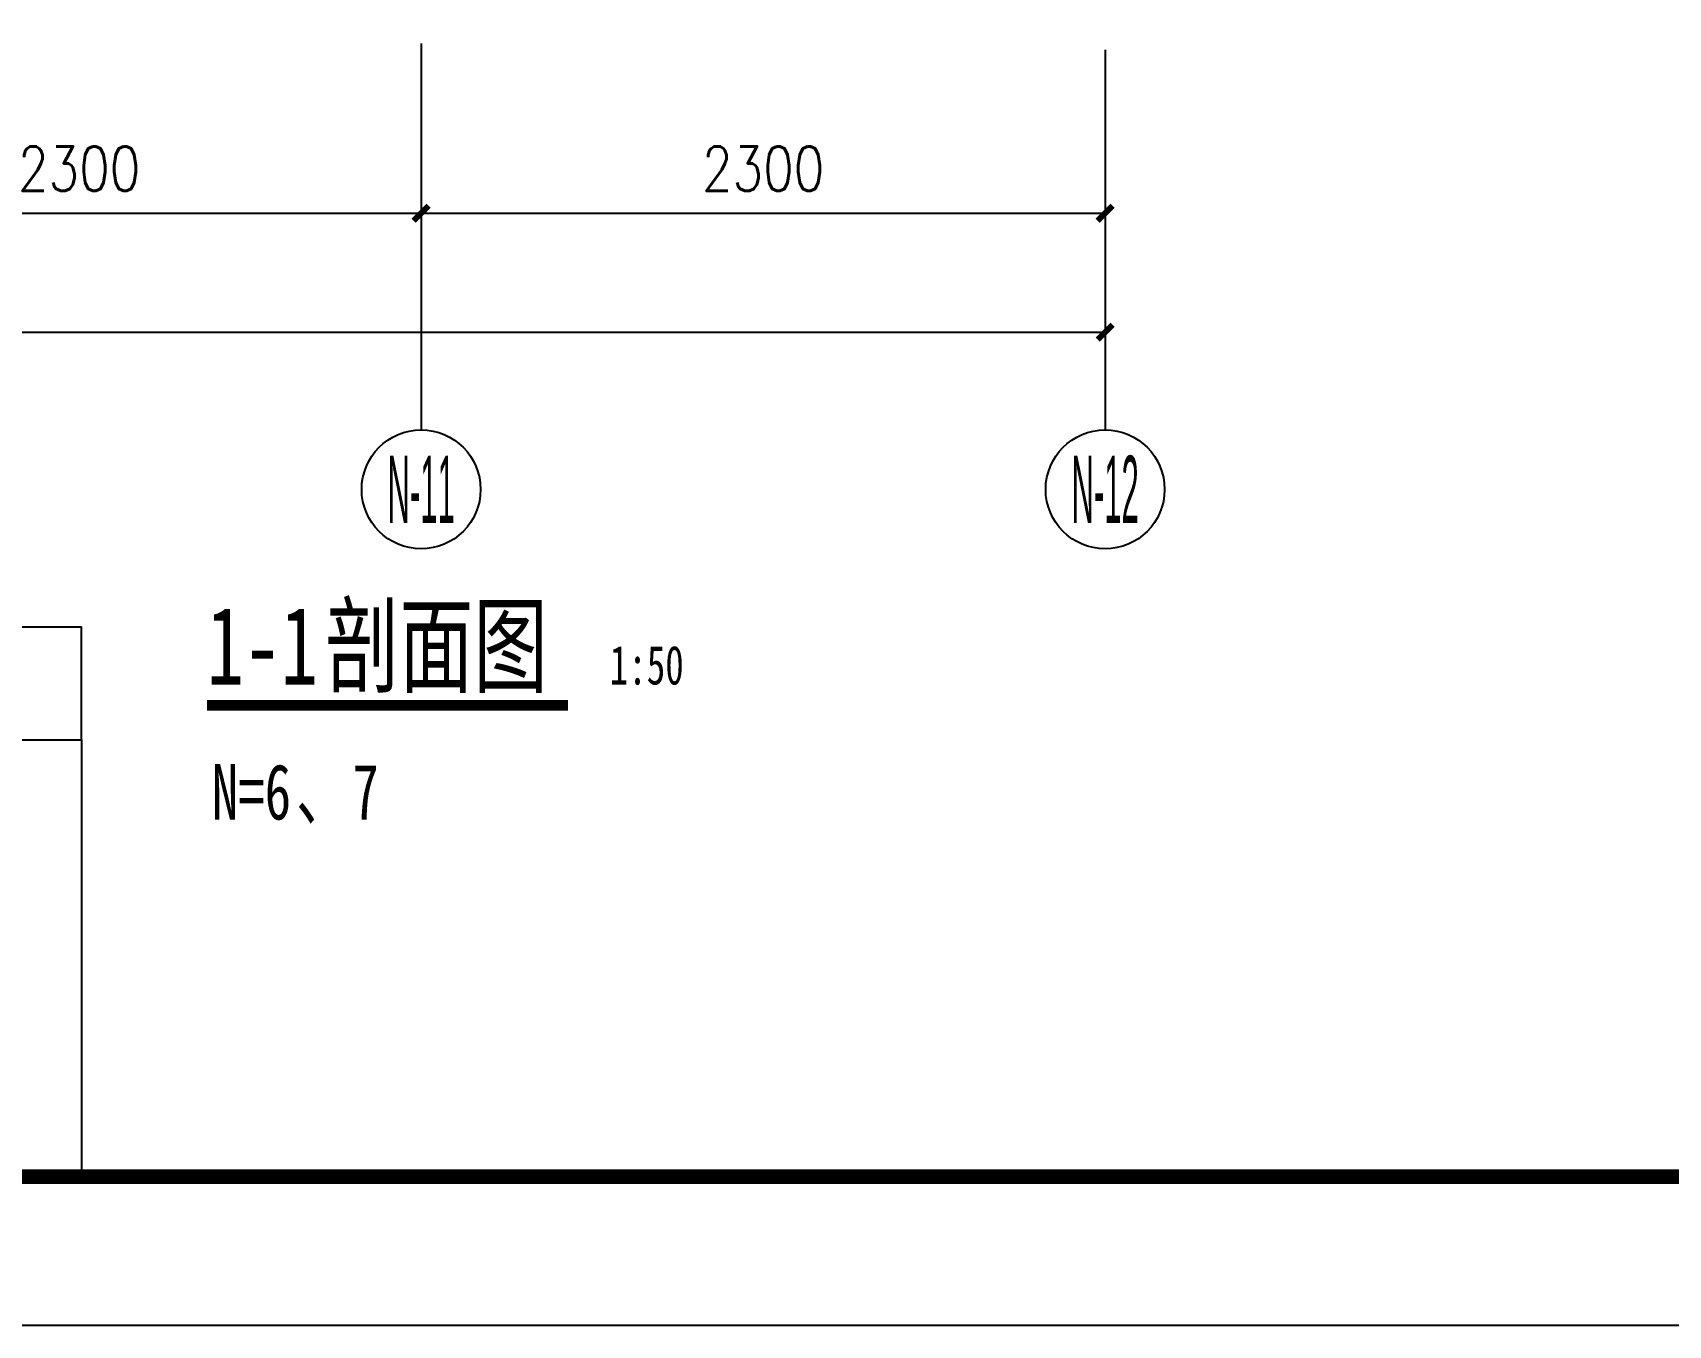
# Model space of a CAD drawing. Extents: x 718358 to 1668613, y -348838 to -159582.
# Drawn here: x 854542 to 860041, y -201635 to -197287 of the extents above; entities that cross this region are included whole.
import ezdxf
from ezdxf.enums import TextEntityAlignment as Align

# ---------------------------------------------------------------- set-up
doc = ezdxf.new("R2010")
doc.units = 0
doc.header["$LTSCALE"] = 1000
for name, color, linetype in [('建-图框', 4, 'Continuous'), ('建-尺寸', 73, 'Continuous'), ('建-符号', 3, 'Continuous'), ('建-符号说明', 7, 'Continuous'), ('建-轴标', 3, 'Continuous')]:
    doc.layers.add(name, color=color, linetype=linetype)
doc.styles.add('_TCH_AXIS', font='gt宽度调整.shx', dxfattribs={"bigfont": 'gt国标汉字.shx'})
doc.styles.add('DIM_FONT', font='SIMPLEX.shx', dxfattribs={"width": 0.8, "bigfont": 'GBCBIG.shx'})
doc.styles.add('黑体字', font='simhei.ttf', dxfattribs={"width": 0.7})
doc.dimstyles.new('DIMN50', dxfattribs={"dimscale": 0.5, "dimtxt": 300, "dimasz": 100, "dimexe": 250, "dimexo": 300, "dimgap": 150, "dimtad": 1, "dimdec": 0, "dimzin": 0, "dimdsep": 46, "dimtxsty": 'DIM_FONT', "dimblk": 'ARCHTICK', "dimcen": 0.09, "dimdle": 1, "dimclrt": 7, "dimazin": 2, "dimtfac": 1, "dimtdec": 0, "dimtix": 1, "dimtmove": 2, "dimatfit": 3, "dimldrblk": 'ARCHTICK', "dimfxl": 1, "dimtolj": 1, "dimtzin": 0, "dimarcsym": 0})

# ---------------------------------------------------------------- blocks, each defined once
blk = doc.blocks.new('_ArchTick')
at = {"color": 0, "linetype": 'ByBlock', "const_width": 0.4}
blk.add_lwpolyline([(-0.5, -0.5), (0.5, 0.5)], dxfattribs=at)
blk = doc.blocks.new('*D1982')
at = {"layer": 'Defpoints', "color": 0, "transparency": 16777216}
for p in [(847247.5, -197250.4), (858147.5, -197250.4), (858147.5, -198294)]:
    blk.add_point(p, dxfattribs=at)
at = {"layer": '建-轴标', "color": 0, "lineweight": -2, "transparency": 16777216}
for p, q in [((847247.5, -197400.4), (847247.5, -198419)), ((858147.5, -197400.4), (858147.5, -198419)), ((847247, -198294), (858148, -198294))]:
    blk.add_line(p, q, dxfattribs=at)
at = {"layer": '建-轴标', "color": 0, "lineweight": -2, "transparency": 16777216, "xscale": 50, "yscale": 50, "zscale": 50, "rotation": 180}
blk.add_blockref('_ArchTick', (847247.5, -198294), dxfattribs=at)
at = {"layer": '建-轴标', "color": 0, "lineweight": -2, "transparency": 16777216, "xscale": 50, "yscale": 50, "zscale": 50}
blk.add_blockref('_ArchTick', (858147.5, -198294), dxfattribs=at)
at = {"layer": '建-轴标', "color": 7, "transparency": 16777216, "insert": (852697.5, -198144), "char_height": 150, "attachment_point": 5, "style": 'DIM_FONT'}
blk.add_mtext('\\A1;10900', dxfattribs=at)
blk = doc.blocks.new('*D1983')
at = {"layer": 'Defpoints', "color": 0, "transparency": 16777216}
for p in [(855847.5, -197344), (858147.5, -197344), (858147.5, -197894)]:
    blk.add_point(p, dxfattribs=at)
at = {"layer": '建-尺寸', "color": 0, "lineweight": -2, "transparency": 16777216}
for p, q in [((855847.5, -197494), (855847.5, -198019)), ((858147.5, -197494), (858147.5, -198019)), ((855847, -197894), (858148, -197894))]:
    blk.add_line(p, q, dxfattribs=at)
at = {"layer": '建-尺寸', "color": 0, "lineweight": -2, "transparency": 16777216, "xscale": 50, "yscale": 50, "zscale": 50, "rotation": 180}
blk.add_blockref('_ArchTick', (855847.5, -197894), dxfattribs=at)
at = {"layer": '建-尺寸', "color": 0, "lineweight": -2, "transparency": 16777216, "xscale": 50, "yscale": 50, "zscale": 50}
blk.add_blockref('_ArchTick', (858147.5, -197894), dxfattribs=at)
at = {"layer": '建-尺寸', "color": 7, "transparency": 16777216, "insert": (856997.5, -197744), "char_height": 150, "attachment_point": 5, "style": 'DIM_FONT'}
blk.add_mtext('\\A1;2300', dxfattribs=at)
blk = doc.blocks.new('*D1984')
at = {"layer": 'Defpoints', "color": 0, "transparency": 16777216}
for p in [(853547.5, -197344), (855847.5, -197344), (855847.5, -197894)]:
    blk.add_point(p, dxfattribs=at)
at = {"layer": '建-尺寸', "color": 0, "lineweight": -2, "transparency": 16777216}
for p, q in [((853547.5, -197494), (853547.5, -198019)), ((855847.5, -197494), (855847.5, -198019)), ((853547, -197894), (855848, -197894))]:
    blk.add_line(p, q, dxfattribs=at)
at = {"layer": '建-尺寸', "color": 0, "lineweight": -2, "transparency": 16777216, "xscale": 50, "yscale": 50, "zscale": 50, "rotation": 180}
blk.add_blockref('_ArchTick', (853547.5, -197894), dxfattribs=at)
at = {"layer": '建-尺寸', "color": 0, "lineweight": -2, "transparency": 16777216, "xscale": 50, "yscale": 50, "zscale": 50}
blk.add_blockref('_ArchTick', (855847.5, -197894), dxfattribs=at)
at = {"layer": '建-尺寸', "color": 7, "transparency": 16777216, "insert": (854697.5, -197744), "char_height": 150, "attachment_point": 5, "style": 'DIM_FONT'}
blk.add_mtext('\\A1;2300', dxfattribs=at)

msp = doc.modelspace()

# ---------------------------------------------------------------- linework, layer by layer
at = {"layer": '建-图框'}
msp.add_lwpolyline([(844508.1, -159584.6), (844508.1, -201634.6), (874208.1, -201634.6), (874208.1, -159584.6)], close=True, dxfattribs=at)
at = {"layer": '建-图框', "const_width": 50}
msp.add_lwpolyline([(845008.1, -160834.6), (845008.1, -201134.6), (873708.1, -201134.6), (873708.1, -160834.6)], close=True, dxfattribs=at)
at = {"layer": '建-符号', "const_width": 35}
msp.add_lwpolyline([(855127.5, -199549.1), (856341.8, -199549.1)], dxfattribs=at)
at = {"layer": '建-符号说明'}
for p in [(850749.4, -199285), (854705.7, -199665)]:
    msp.add_line(p, (854705.7, -199285), dxfattribs=at)
msp.add_lwpolyline([(850749.4, -199665), (854705.7, -199665), (854705.7, -201134.6), (850749.4, -201134.6)], close=True, dxfattribs=at)
at = {"layer": '建-轴标'}
for p, q in [((855847.2, -197322.7), (855847.7, -198622.7)), ((858147.2, -197344), (858147.7, -198622.7))]:
    msp.add_line(p, q, dxfattribs=at)
for centre in [(855847.7, -198822.7), (858147.7, -198822.7)]:
    msp.add_circle(centre, 200, dxfattribs=at)

# ---------------------------------------------------------------- texts
at = {"layer": '建-符号说明', "style": '黑体字', "width": 0.7}
for s, height, p in [('剖面图', 261.39, (855524.4, -199479.1)), ('1-1', 261.39, (855127.5, -199479.1)), ('1:50', 130.7, (856481.8, -199479.1)), ('N=6', 186.71, (855143.7, -199933.3)), ('7', 186.7, (855616.3, -199933.3)), ('、', 186.7, (855427.3, -199933.3))]:
    msp.add_text(s, height=height, dxfattribs=at).set_placement(p)
at = {"layer": '建-轴标', "style": '_TCH_AXIS'}
for s, width, p, p2 in [('N-11', 0.304348, (855734.5, -198935.8), (855960.8, -198935.8)), ('N-12', 0.269231, (858034.5, -198935.8), (858260.8, -198935.8))]:
    msp.add_text(s, height=226.27, dxfattribs=dict(at, width=width)).set_placement(p, p2, align=Align.FIT)

# ---------------------------------------------------------------- dimensions: what is measured, and where the dimension line sits
at = {"layer": '建-尺寸'}
for p1, p2, picture, middle in [((853547.5, -197344), (855847.5, -197344), '*D1984', (854697.5, -197744)), ((855847.5, -197344), (858147.5, -197344), '*D1983', (856997.5, -197744))]:
    dim = msp.add_aligned_dim(p1=p1, p2=p2, distance=-550, dimstyle='DIMN50', dxfattribs=at)
    dim.commit()
    dim.dimension.update_dxf_attribs({"geometry": picture, "text_midpoint": middle})
at = {"layer": '建-轴标'}
dim = msp.add_aligned_dim(p1=(847247.5, -197250.4), p2=(858147.5, -197250.4), distance=-1043.5, dimstyle='DIMN50', dxfattribs=at)
dim.commit()
dim.dimension.update_dxf_attribs({"geometry": '*D1982', "text_midpoint": (852697.5, -198144)})

doc.saveas('drawing.dxf')
